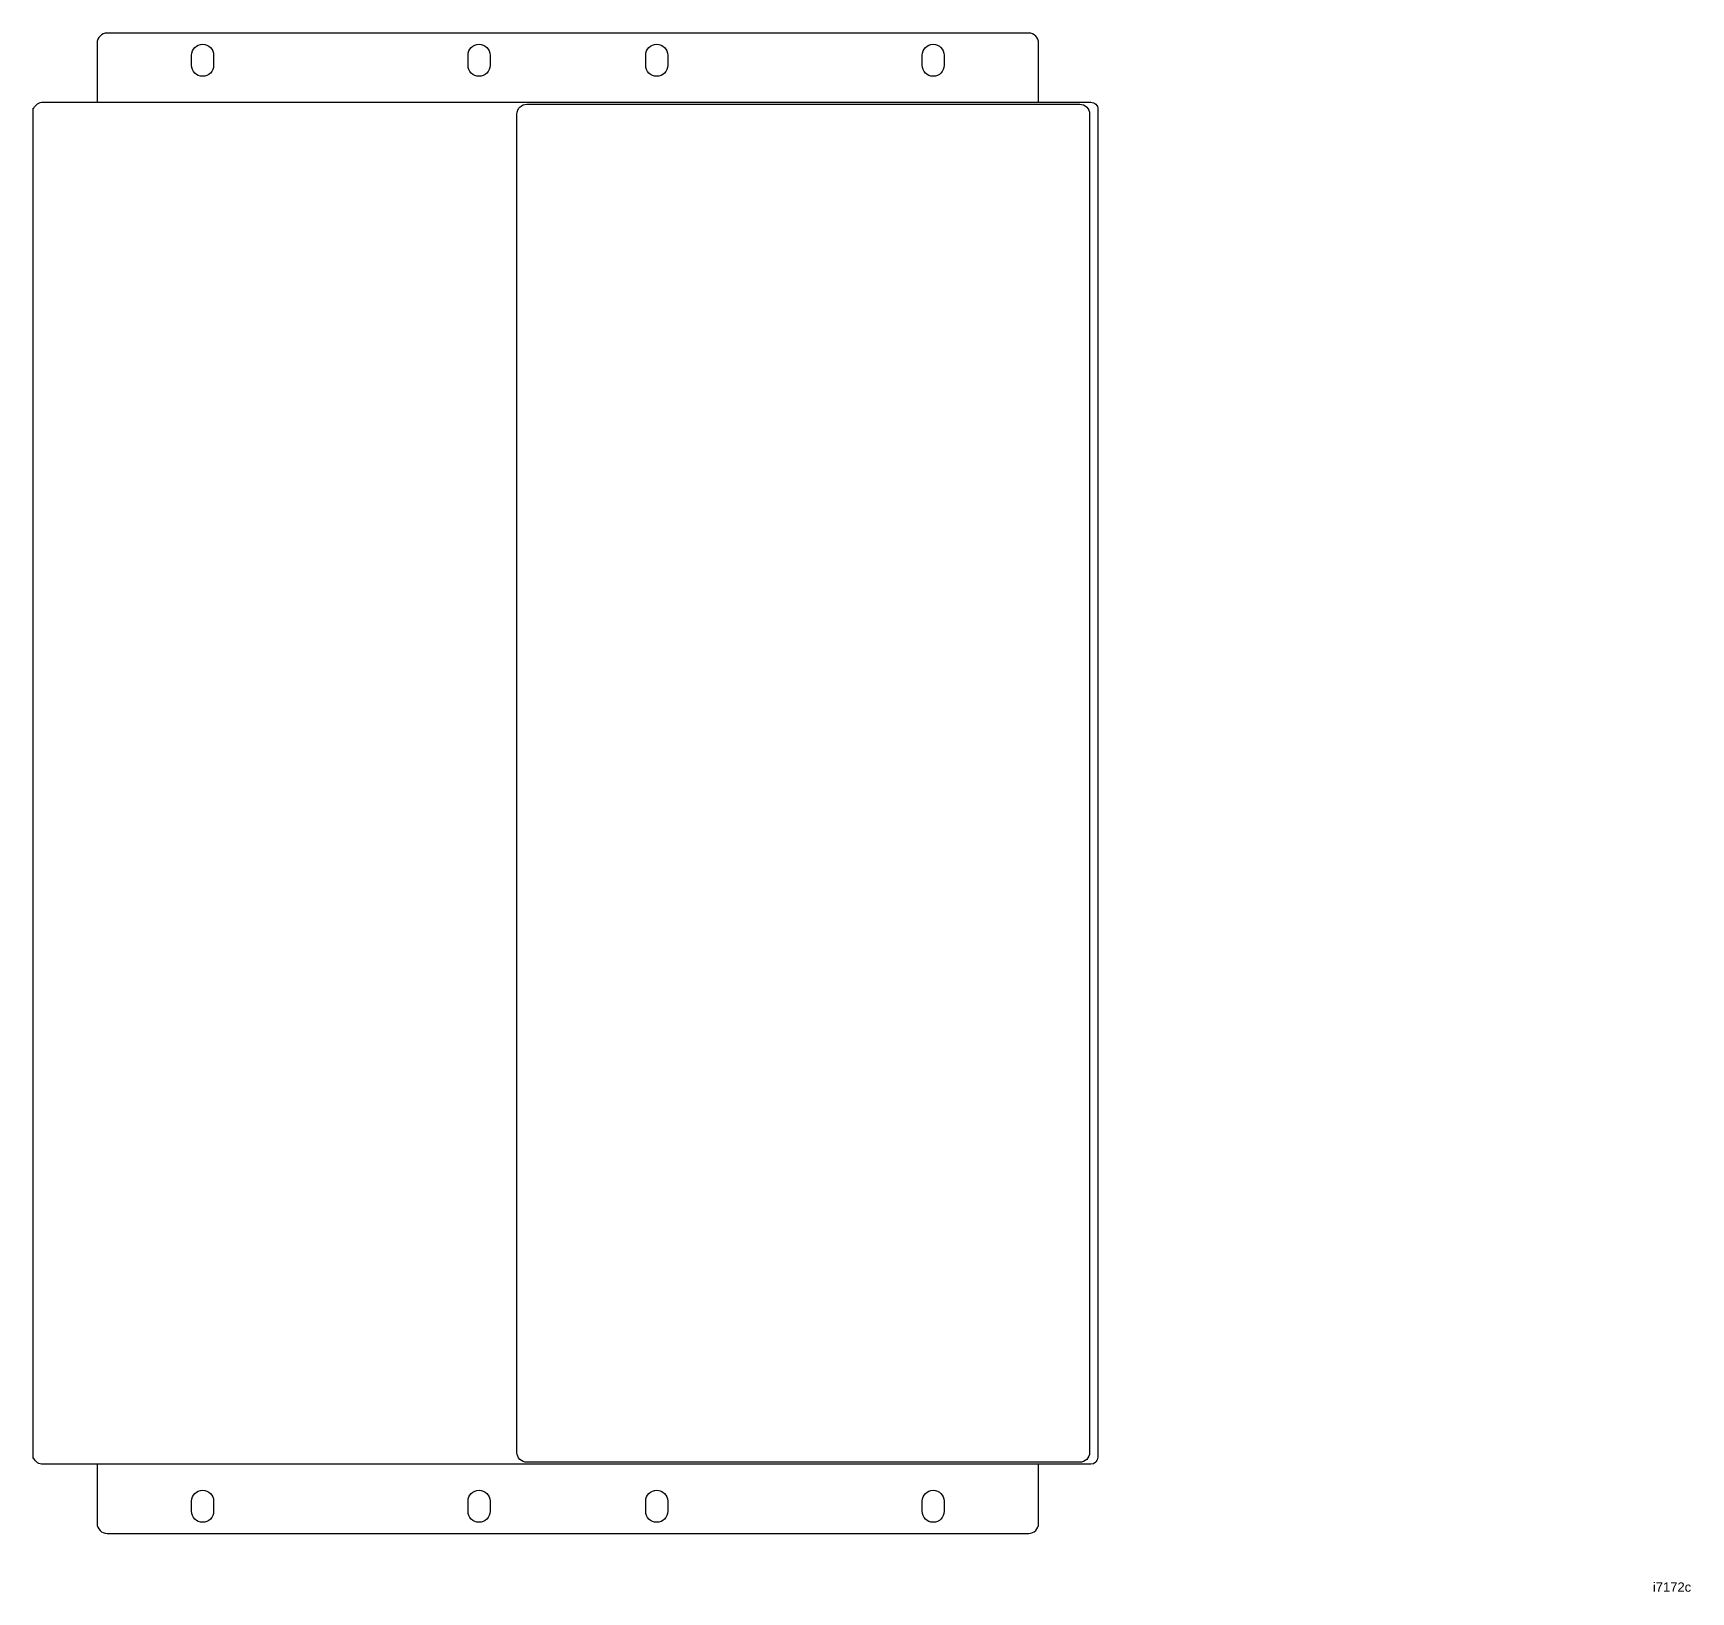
# Model space of a CAD drawing. Extents: x 3 to 47, y 1 to 34.4.
# Drawn here: x 26 to 46.99, y 1 to 20.74 of the extents above; entities that cross this region are included whole.
import ezdxf

# ---------------------------------------------------------------- set-up
doc = ezdxf.new("R2010")
doc.units = 0
doc.header["$MEASUREMENT"] = 0
doc.layers.add('5_0____DWG', color=7, linetype='CONTINUOUS')
doc.styles.add('ARIAL', font='arial.ttf')

msp = doc.modelspace()

# ---------------------------------------------------------------- linework, layer by layer
at = {"layer": '5_0____DWG'}
for points in [[(38.73, 19.864), (38.73, 20.614, 0.414214), (38.605, 20.739), (26.935, 20.739, 0.414214), (26.81, 20.614), (26.81, 19.864)], [(28.006, 20.331), (28.006, 20.459, -1), (28.284, 20.459), (28.284, 20.331, -1), (28.006, 20.331, 0.731466)], [(31.506, 20.331), (31.506, 20.459, -1), (31.784, 20.459), (31.784, 20.331, -1), (31.506, 20.331, 0.731466)], [(33.756, 20.331), (33.756, 20.459, -1), (34.034, 20.459), (34.034, 20.331, -1), (33.756, 20.331, 0.731466)], [(37.256, 20.331), (37.256, 20.459, -1), (37.534, 20.459), (37.534, 20.331, -1), (37.256, 20.331, 0.731466)], [(26.125, 19.864), (39.39, 19.864, -0.414223), (39.48, 19.774), (39.48, 2.704, -0.414209), (39.39, 2.614), (26.125, 2.614, -0.298206), (26.01, 2.689), (26, 2.689), (26, 19.789), (26.01, 19.789, -0.298124), (26.125, 19.864, -0.234694)], [(32.25, 19.839), (39.25, 19.839, -0.414214), (39.375, 19.714), (39.375, 2.764, -0.414214), (39.25, 2.639), (32.25, 2.639, -0.414214), (32.125, 2.764), (32.125, 19.714, -0.414214), (32.25, 19.839, -0.23685)], [(26.81, 2.614), (26.81, 1.864, 0.414214), (26.935, 1.739), (38.605, 1.739, 0.414214), (38.73, 1.864), (38.73, 2.614)], [(28.284, 2.147), (28.284, 2.019, -1), (28.006, 2.019), (28.006, 2.147, -1), (28.284, 2.147, 0.731466)], [(31.784, 2.147), (31.784, 2.019, -1), (31.506, 2.019), (31.506, 2.147, -1), (31.784, 2.147, 0.731466)], [(34.034, 2.147), (34.034, 2.019, -1), (33.756, 2.019), (33.756, 2.147, -1), (34.034, 2.147, 0.731466)], [(37.534, 2.147), (37.534, 2.019, -1), (37.256, 2.019), (37.256, 2.147, -1), (37.534, 2.147, 0.731466)]]:
    msp.add_lwpolyline(points, format="xyb", dxfattribs=at)

# ---------------------------------------------------------------- texts
at = {"layer": '5_0____DWG', "style": 'ARIAL'}
msp.add_text('i7172c', height=0.118, dxfattribs=at).set_placement((46.506, 1))

doc.saveas('drawing.dxf')
